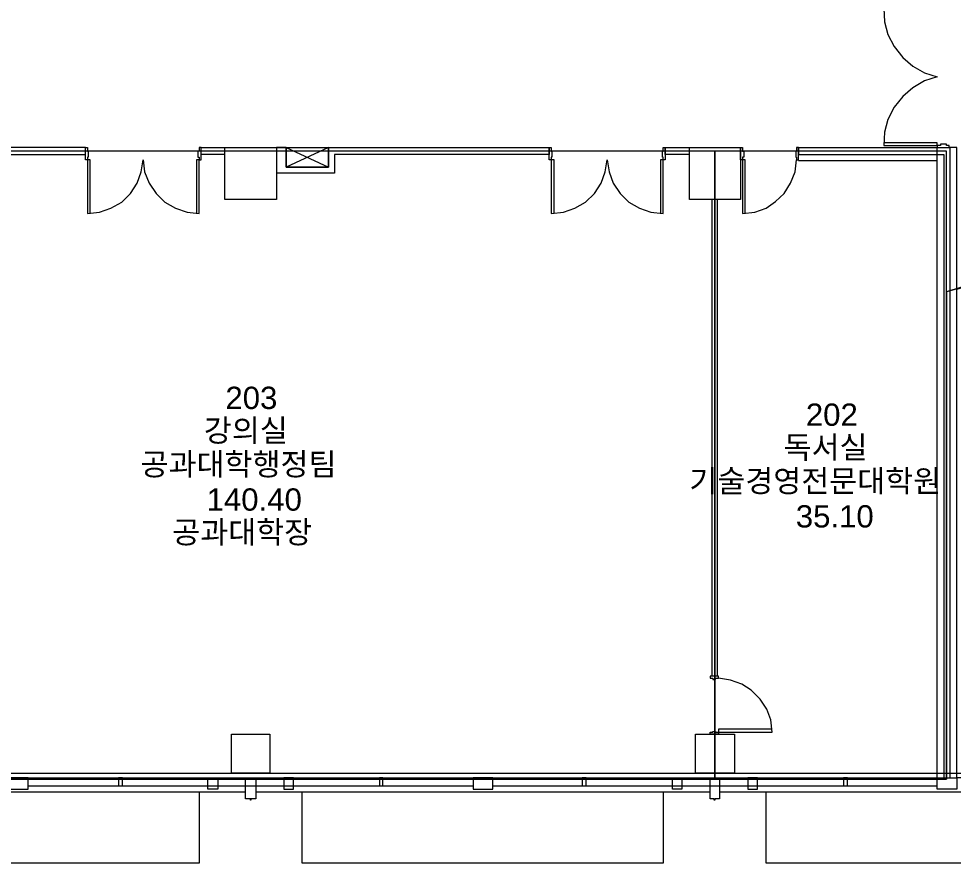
# Model space of a CAD drawing. Header units: millimetres. Extents: x -750 to 104995, y 68 to 66109.
# Drawn here: x 43654 to 58159, y 15095 to 28205 of the extents above; entities that cross this region are included whole.
import ezdxf

# ---------------------------------------------------------------- set-up
doc = ezdxf.new("R2010")
doc.units = ezdxf.units.MM
doc.layers.add('PDF_문자', color=7, linetype='Continuous')
doc.layers.add('PDF_형상', color=7, linetype='Continuous')
doc.styles.add('PDF 맑은고딕Semilight', font='Arial.ttf')

msp = doc.modelspace()

# ---------------------------------------------------------------- linework, layer by layer
at = {"layer": 'PDF_형상', "lineweight": 5}
for points in [[(57082, 28335), (57908, 28335), (57908, 28367), (57082, 28367), (57093, 28158), (57145, 27959), (57239, 27771), (57375, 27604), (57532, 27468), (57709, 27363), (57908, 27301), (57709, 27238), (57532, 27134), (57375, 26998), (57239, 26830), (57145, 26642), (57093, 26444), (57082, 26235), (57908, 26235), (57908, 26277), (57082, 26277)], [(11144, 26203), (11144, 26298), (10946, 26298), (10779, 26298), (10779, 17405), (10747, 17405), (10747, 16203), (11845, 16203), (11845, 16495), (76665, 16495), (76665, 16297), (75464, 16297)], [(40456, 26099), (44689, 26099), (44689, 26203), (39286, 26203), (39286, 26099), (39652, 26099)], [(46852, 26099), (46486, 26099), (46486, 26203), (47803, 26203), (47656, 26203), (47803, 26203), (48461, 26203), (48461, 25900), (47803, 25900)], [(48461, 26203), (51889, 26203), (51889, 26099), (48555, 26099), (48555, 25806), (47656, 25806)], [(47803, 26203), (47803, 25900), (48461, 25900), (48461, 26203), (47803, 25900), (47803, 26203), (48461, 25900)], [(51011, 16422), (50708, 16422), (50708, 16245), (51011, 16245), (51011, 16422), (57908, 16422), (57908, 26203), (58106, 26203), (58106, 16422)], [(54062, 26099), (53686, 26099), (53686, 26203), (53686, 26015), (53655, 26015), (53655, 26057), (53644, 26057), (53644, 26151), (53655, 26151), (53655, 26203), (53686, 26203), (54856, 26203), (54856, 26099)], [(55755, 26015), (55755, 26203), (55755, 26099), (58012, 26099), (58012, 16422)], [(55755, 26203), (57908, 26203)], [(61064, 16422), (62255, 16422), (62255, 17352), (61064, 17352), (61064, 16422), (58211, 16422), (58211, 16245), (57908, 16245), (57908, 16422), (58211, 16422), (58211, 26203), (58096, 26203)], [(44762, 25179), (44762, 26015), (44720, 26015), (44720, 25179), (44908, 25200), (45086, 25263), (45253, 25357), (45389, 25493), (45493, 25650), (45556, 25827), (45587, 26015), (45608, 25827), (45681, 25650), (45786, 25493), (45922, 25357), (46089, 25263), (46267, 25200), (46455, 25179), (46455, 26015), (46413, 26015), (46413, 25179)], [(51962, 25179), (51962, 26015), (51920, 26015), (51920, 25179), (52108, 25200), (52286, 25263), (52453, 25357), (52589, 25493), (52693, 25650), (52756, 25827), (52787, 26015), (52819, 25827), (52881, 25650), (52986, 25493), (53122, 25357), (53289, 25263), (53467, 25200), (53655, 25179), (53655, 26015), (53613, 26015), (53613, 25179)], [(54930, 25179), (54930, 26015), (54888, 26015), (54888, 25179), (55076, 25200), (55254, 25263), (55400, 25367), (55536, 25493), (55630, 25650), (55703, 25827), (55724, 26015)], [(55755, 26005), (57908, 26005)], [(54418, 18000), (54418, 25399)], [(54501, 18000), (54501, 25399)], [(59047, 24239), (58054, 23967), (58054, 19411), (58054, 16401), (54459, 16401), (47259, 16401), (40049, 16401)], [(55348, 17175), (54512, 17175), (54512, 17133), (55348, 17133), (55327, 17321), (55264, 17488), (55159, 17645), (55024, 17781), (54877, 17875), (54700, 17938), (54512, 17969)], [(46956, 17102), (47552, 17102)], [(54428, 17102), (54438, 17102)], [(43800, 16422), (43508, 16422), (43508, 16245), (43800, 16245), (43800, 16422), (50708, 16422)], [(54532, 16203), (61001, 16203), (61001, 16245), (61001, 16422), (61147, 16422), (61147, 16245), (61001, 16245), (61147, 16245), (61147, 16422), (61001, 16422), (61001, 16245), (61001, 16203)], [(43800, 16297), (50708, 16297)], [(51011, 16297), (57908, 16297)], [(40132, 16203), (47176, 16203)], [(46455, 16203), (46455, 15095), (40854, 15095), (40854, 16203)], [(47332, 16203), (54386, 16203)], [(53655, 16203), (53655, 15095), (48054, 15095), (48054, 16203)], [(60855, 15095), (60855, 16203), (60855, 15095), (55254, 15095), (55254, 16203)]]:
    msp.add_lwpolyline(points, dxfattribs=at)
for points in [[(57908, 26203), (58096, 26203), (58096, 26235), (58054, 26235), (58054, 26256), (57960, 26256), (57960, 26235), (57908, 26235)], [(11050, 16401), (25649, 16401), (25649, 26151), (40049, 26151), (40049, 16401), (54459, 16401), (54459, 19411), (54459, 26151), (40049, 26151), (40049, 16401), (25649, 16401), (25649, 26151), (11050, 26151)], [(44689, 26015), (44689, 26203), (44720, 26203), (44720, 26151), (44730, 26151), (44730, 26057), (44720, 26057), (44720, 26015)], [(46486, 26015), (46486, 26203), (46455, 26203), (46455, 26151), (46434, 26151), (46434, 26057), (46455, 26057), (46455, 26015)], [(46852, 26203), (47656, 26203), (47656, 25399), (46852, 25399)], [(46852, 26203), (47656, 26203), (47656, 25399), (46852, 25399)], [(51889, 26015), (51889, 26203), (51920, 26203), (51920, 26151), (51930, 26151), (51930, 26057), (51920, 26057), (51920, 26015)], [(54062, 26203), (54856, 26203), (54856, 25399), (54062, 25399)], [(54459, 19411), (54459, 16401), (58054, 16401), (58054, 19411), (58054, 23967), (58054, 26151), (54459, 26151)], [(54856, 26015), (54856, 26203), (54888, 26203), (54888, 26151), (54909, 26151), (54909, 26057), (54888, 26057), (54888, 26015)], [(55755, 26015), (55755, 26203), (55724, 26203), (55724, 26151), (55713, 26151), (55713, 26057), (55724, 26057), (55724, 26015)], [(54512, 18000), (54386, 18000), (54386, 17969), (54428, 17969), (54428, 17948), (54470, 17948), (54470, 17969), (54512, 17969)], [(54512, 17102), (54386, 17102), (54386, 17133), (54428, 17133), (54428, 17143), (54470, 17143), (54470, 17133), (54512, 17133)], [(46956, 17102), (47552, 17102), (47552, 16495), (46956, 16495)], [(54156, 17102), (54762, 17102), (54762, 16495), (54156, 16495)], [(54156, 17102), (54762, 17102), (54762, 16495), (54156, 16495)], [(45201, 16297), (45263, 16297), (45263, 16422), (45201, 16422)], [(46591, 16422), (46747, 16422), (46747, 16245), (46591, 16245)], [(47259, 16077), (47249, 16077), (47249, 16098), (47176, 16098), (47176, 16422), (47332, 16422), (47332, 16098), (47259, 16098)], [(47918, 16422), (47771, 16422), (47771, 16245), (47918, 16245)], [(49255, 16297), (49307, 16297), (49307, 16422), (49255, 16422)], [(52401, 16297), (52463, 16297), (52463, 16422), (52401, 16422)], [(53801, 16422), (53947, 16422), (53947, 16245), (53801, 16245)], [(54459, 16077), (54449, 16077), (54449, 16098), (54386, 16098), (54386, 16422), (54532, 16422), (54532, 16098), (54459, 16098)], [(55118, 16422), (54971, 16422), (54971, 16245), (55118, 16245)], [(56455, 16297), (56518, 16297), (56518, 16422), (56455, 16422)]]:
    msp.add_lwpolyline(points, close=True, dxfattribs=at)
msp.add_lwpolyline([(58211, 24009, -0.135987), (72287, 24197, 0.137042), (58054, 23967), (58054, 26151), (11050, 26151)], format="xyb", dxfattribs=at)

# ---------------------------------------------------------------- texts
at = {"layer": 'PDF_문자', "char_height": 346.1, "attachment_point": 4, "style": 'PDF 맑은고딕Semilight'}
for s, insert in [('203', (46862, 22317)), ('202', (55870, 22056)), ('강의실', (46528, 21795)), ('독서실', (55525, 21533)), ('공과대학행정팀', (45545, 21272)), ('기술경영전문대학원', (54062, 21011)), ('140.40', (46570, 20739)), ('35.10', (55714, 20478)), ('공과대학장', (46037, 20217))]:
    msp.add_mtext(s, dxfattribs=dict(at, insert=insert))

doc.saveas('drawing.dxf')
